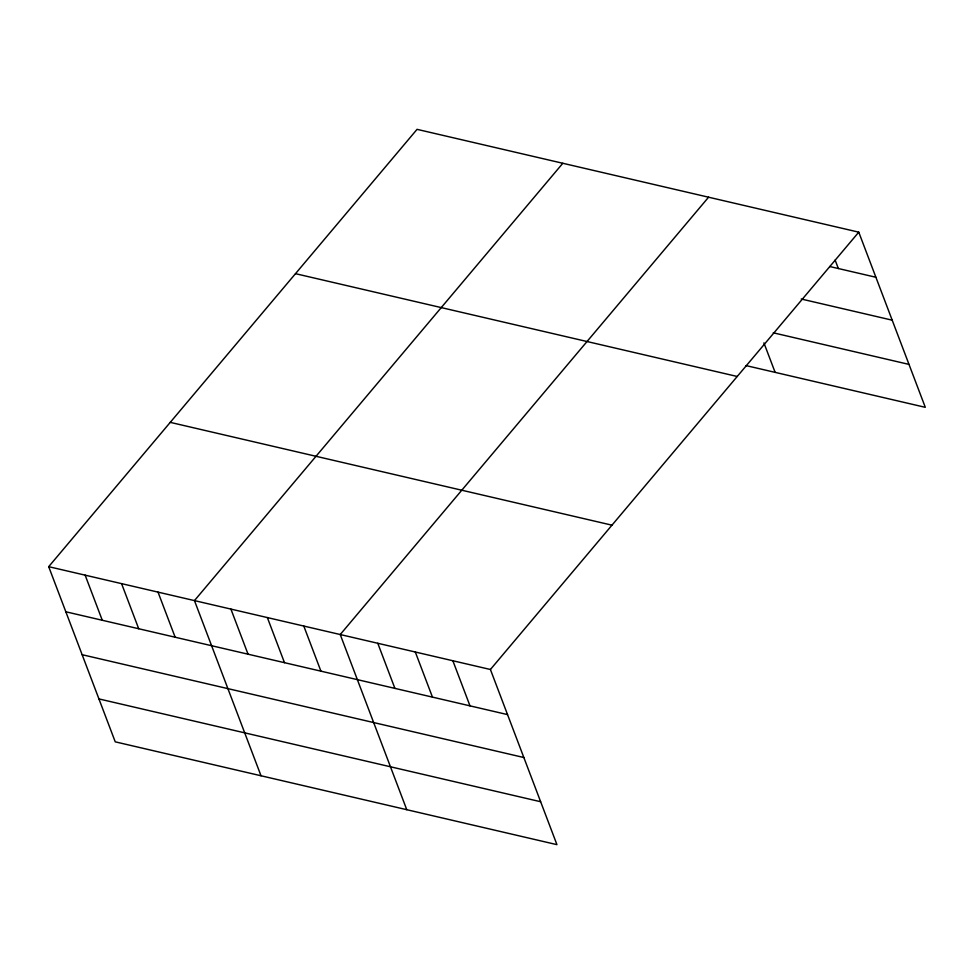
<?xml version="1.0" encoding="UTF-8"?>
<svg xmlns="http://www.w3.org/2000/svg" width="974" height="974" viewBox="0 0 974 974"><rect width="100%" height="100%" fill="white"/><g stroke="black" fill="none" stroke-linecap="round" stroke-linejoin="round"><path stroke-width="1.46" d="M48.7 566.673L490.409 669.491L556.945 844.653L115.236 741.835L48.7 566.673L417.055 129.347L858.764 232.165L925.3 407.327L745.962 365.579M562.814 163.279L194.459 600.605L261.008 775.767M708.585 197.198L340.23 634.537L406.767 809.698M490.409 669.491L858.764 232.165M829.69 266.511L875.894 277.261M801.225 299.006L892.196 320.178M773.259 332.804L908.998 364.398M295.499 273.67L737.208 376.475M170.255 422.363L611.964 525.169M65.83 611.782L507.539 714.599M82.133 654.698L523.842 757.516M98.934 698.918L540.643 801.736M835.132 260.07L838.346 268.52M763.908 342.86L775.121 372.36M452.861 660.749L469.992 705.858M415.314 652.02L432.456 697.116M377.778 643.278L394.908 688.375M303.791 626.051L320.921 671.159M267.351 617.577L284.481 662.673M230.911 609.091L248.041 654.187M158.019 592.119L175.15 637.227M121.58 583.645L138.71 628.741M85.14 575.159L102.27 620.255"/></g></svg>
